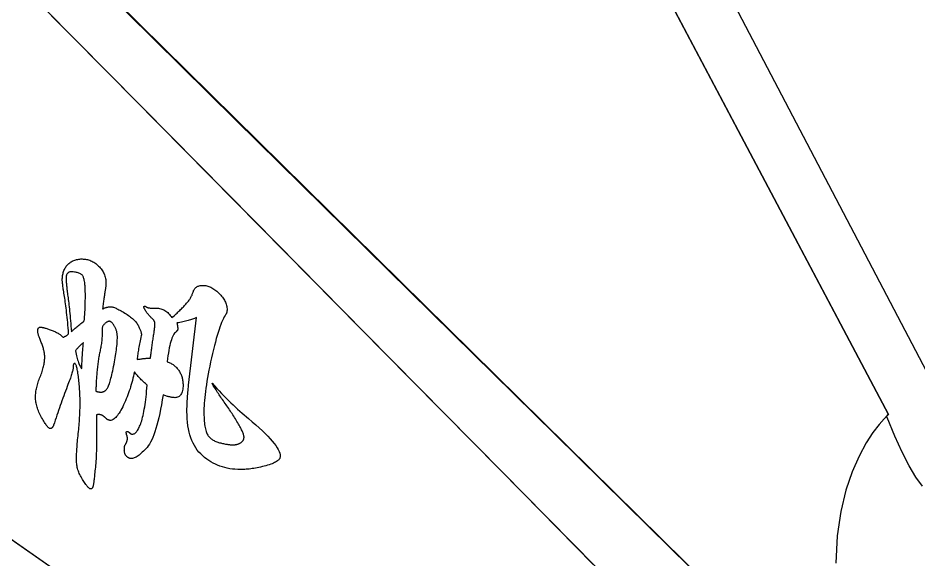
# Model space of a CAD drawing. Extents: x -45 to 45, y -91 to 91.
# Drawn here: x -2.44 to 14.38, y -27.2 to -17.08 of the extents above; entities that cross this region are included whole.
import ezdxf

# ---------------------------------------------------------------- set-up
doc = ezdxf.new("R2010")
doc.units = 0
doc.layers.get('0').update_dxf_attribs({"linetype": 'CONTINUOUS'})

msp = doc.modelspace()

# ---------------------------------------------------------------- linework, layer by layer
for points in [[(0.3987, 0.8593), (13.8088, -24.4873), (13.8088, -24.4873), (13.7864, -24.5074), (13.7251, -24.5692), (13.6332, -24.6741), (13.5196, -24.8239), (13.3924, -25.0199), (13.2604, -25.2641), (13.1319, -25.5579), (13.0155, -25.9031), (12.9196, -26.3009), (12.8529, -26.7533), (12.8237, -27.2617)], [(14.4443, -25.8287), (14.3224, -25.6573), (14.1946, -25.4467), (14.0621, -25.1935), (13.9254, -24.8935), (13.7856, -24.5432), (13.7617, -24.5315), (13.7617, -24.5315), (13.767, -24.5259), (13.7722, -24.5209), (13.7769, -24.5162), (13.7815, -24.5119), (13.7856, -24.5078), (13.7895, -24.5043), (13.793, -24.501), (13.7963, -24.4982), (13.799, -24.4955), (13.8015, -24.4933), (13.8036, -24.4914), (13.8055, -24.49), (13.8069, -24.4887), (13.8079, -24.4879), (13.8085, -24.4874), (13.8088, -24.4873), (0.4332, 0.794)], [(3.3009, -2.2639), (15.3296, -25.2315)], [(13.5542, -30.7383), (-5.0484, -12.3917), (-5.0484, -12.3917), (-5.4901, -11.9529), (-5.9129, -11.5329), (-6.315, -11.1328), (-6.6956, -10.754), (-7.0528, -10.3976), (-7.3857, -10.0651), (-7.6928, -9.7575), (-7.9731, -9.4764), (-8.2247, -9.2228), (-8.4469, -8.9981), (-8.6381, -8.8035), (-8.7971, -8.6406), (-8.9224, -8.5101), (-9.013, -8.4139), (-9.0674, -8.3527), (-9.0844, -8.3283)], [(9.5851, -28.5926), (7.9173, -26.8999), (6.051, -25.0071), (4.048, -22.9765), (1.9703, -20.8711), (-0.1201, -18.7532), (-2.1613, -16.6858), (-4.0913, -14.7315), (-5.8483, -12.953), (-7.37, -11.4128), (-8.5948, -10.1738), (-9.4604, -9.2985), (-9.9051, -8.8498)], [(-9.3241, -9.5214), (-9.3241, -9.5214), (-9.3773, -9.5312), (-9.5282, -9.5677), (-9.7628, -9.6411), (-10.0677, -9.762), (-10.4291, -9.9402), (-10.8336, -10.1865), (-11.2673, -10.511), (-11.7168, -10.9242), (-12.1681, -11.4361), (-12.608, -12.0573), (-13.0225, -12.7979), (-13.3982, -13.6686), (-13.7212, -14.6792), (-13.9782, -15.8405), (-14.1553, -17.1626), (-14.2391, -18.656), (12.7502, -37.5342)], [(8.2978, -27.286), (6.6525, -25.617), (4.8795, -23.8194), (3.025, -21.9398), (1.1342, -20.024), (-0.7465, -18.1188), (-2.5716, -16.2702), (-4.2956, -14.5247), (-5.8723, -12.9283), (-7.2563, -11.5278), (-8.4016, -10.3691), (-9.2625, -9.4987), (-9.3241, -9.5214)], [(-4.1747, -13.2577), (-2.3618, -15.0522), (-0.4106, -16.9803), (1.6192, -18.9839), (3.6682, -21.0044), (5.6772, -22.9841), (7.5863, -24.8643), (9.3363, -26.5872), (10.8674, -28.0942)], [(-14.2391, -18.656), (12.632, -37.4514)], [(1.1795, -23.901), (1.1795, -23.901), (1.2247, -23.9508), (1.2696, -23.9996), (1.3141, -24.0471), (1.3583, -24.0936), (1.402, -24.1389), (1.4455, -24.183), (1.4886, -24.226), (1.5315, -24.268), (1.5737, -24.3086), (1.6158, -24.3482), (1.6574, -24.3866), (1.6988, -24.4239), (1.7396, -24.4599), (1.7802, -24.495), (1.8203, -24.5289), (1.8603, -24.5616), (1.8603, -24.5616), (1.9319, -24.622), (1.999, -24.6803), (2.0614, -24.7364), (2.1193, -24.7905), (2.1724, -24.8423), (2.2211, -24.892), (2.2651, -24.9395), (2.3045, -24.9849), (2.3392, -25.028), (2.3693, -25.069), (2.3947, -25.1078), (2.4156, -25.1445), (2.4317, -25.1789), (2.4434, -25.2112), (2.4503, -25.2414), (2.4527, -25.2695), (2.4527, -25.2695), (2.4516, -25.2823), (2.4485, -25.295), (2.4432, -25.3074), (2.4359, -25.3196), (2.4264, -25.3314), (2.4149, -25.3432), (2.4013, -25.3545), (2.3858, -25.3657), (2.3679, -25.3764), (2.348, -25.387), (2.326, -25.3973), (2.3021, -25.4074), (2.2759, -25.4171), (2.2478, -25.4268), (2.2174, -25.436), (2.1851, -25.4451), (2.1851, -25.4451), (2.1517, -25.4535), (2.119, -25.4616), (2.0866, -25.4691), (2.0548, -25.476), (2.0233, -25.4823), (1.9925, -25.4882), (1.962, -25.4934), (1.9322, -25.4982), (1.9026, -25.5023), (1.8737, -25.5059), (1.845, -25.5089), (1.8171, -25.5114), (1.7894, -25.5132), (1.7624, -25.5147), (1.7357, -25.5156), (1.7096, -25.5159), (1.7096, -25.5159), (1.6586, -25.5148), (1.6087, -25.5118), (1.5596, -25.5067), (1.5115, -25.4997), (1.4642, -25.4905), (1.4179, -25.4796), (1.3725, -25.4665), (1.3282, -25.4516), (1.2845, -25.4344), (1.242, -25.4154), (1.2002, -25.3942), (1.1595, -25.3713), (1.1195, -25.3461), (1.0806, -25.3191), (1.0424, -25.29), (1.0054, -25.259), (1.0054, -25.259), (0.9697, -25.2254), (0.9365, -25.1897), (0.9054, -25.1513), (0.8769, -25.1107), (0.8504, -25.0674), (0.8264, -25.0218), (0.8045, -24.9737), (0.7851, -24.9233), (0.7677, -24.8702), (0.7529, -24.8148), (0.7403, -24.7569), (0.7301, -24.6966), (0.722, -24.6336), (0.7163, -24.5684), (0.7128, -24.5006), (0.7118, -24.4306), (0.7118, -24.4306), (0.7118, -24.4033), (0.7122, -24.3757), (0.7127, -24.3475), (0.7137, -24.319), (0.7147, -24.2899), (0.7161, -24.2603), (0.7177, -24.2303), (0.7196, -24.1998), (0.7216, -24.1686), (0.7239, -24.1371), (0.7264, -24.105), (0.7293, -24.0726), (0.7322, -24.0396), (0.7356, -24.0061), (0.7391, -23.9721), (0.743, -23.9377), (0.8885, -22.6794), (0.8885, -22.6794), (0.8717, -22.6864), (0.8543, -22.6935), (0.836, -22.7002), (0.817, -22.7071), (0.797, -22.7137), (0.7763, -22.7203), (0.7547, -22.7266), (0.7325, -22.7331), (0.7092, -22.7391), (0.6853, -22.7452), (0.6605, -22.751), (0.635, -22.7569), (0.6085, -22.7625), (0.5814, -22.7682), (0.5533, -22.7736), (0.5247, -22.779), (0.5247, -22.779), (0.5265, -22.7879), (0.5283, -22.7967), (0.5298, -22.805), (0.5314, -22.8132), (0.5327, -22.8209), (0.5341, -22.8285), (0.5352, -22.8356), (0.5364, -22.8426), (0.5371, -22.849), (0.538, -22.8552), (0.5386, -22.8611), (0.5392, -22.8669), (0.5395, -22.8722), (0.54, -22.8772), (0.5401, -22.8819), (0.5403, -22.8865), (0.5403, -22.8865), (0.5401, -22.8905), (0.5397, -22.8947), (0.539, -22.8986), (0.5383, -22.9026), (0.5371, -22.9063), (0.5358, -22.9101), (0.5342, -22.9137), (0.5325, -22.9173), (0.5303, -22.9206), (0.528, -22.9239), (0.5254, -22.927), (0.5227, -22.9302), (0.5195, -22.9331), (0.5163, -22.9361), (0.5128, -22.9388), (0.5091, -22.9416), (0.5091, -22.9416), (0.4949, -22.9542), (0.4814, -22.9698), (0.4682, -22.9884), (0.4557, -23.01), (0.4435, -23.0346), (0.432, -23.0622), (0.4208, -23.0928), (0.4103, -23.1264), (0.4, -23.1627), (0.3904, -23.2023), (0.3811, -23.2449), (0.3725, -23.2905), (0.3642, -23.3388), (0.3566, -23.3904), (0.3494, -23.445), (0.3428, -23.5026), (0.3428, -23.5026), (0.36, -23.5086), (0.3768, -23.5153), (0.3931, -23.5225), (0.409, -23.5305), (0.4243, -23.5387), (0.4391, -23.5477), (0.4535, -23.5572), (0.4675, -23.5674), (0.4808, -23.5779), (0.4937, -23.589), (0.5062, -23.6007), (0.5182, -23.613), (0.5296, -23.6257), (0.5405, -23.6392), (0.551, -23.653), (0.5611, -23.6677), (0.5611, -23.6677), (0.5704, -23.6825), (0.5792, -23.6976), (0.5873, -23.713), (0.5951, -23.7288), (0.602, -23.7446), (0.6084, -23.7609), (0.6141, -23.7773), (0.6195, -23.7942), (0.624, -23.8111), (0.6279, -23.8284), (0.6312, -23.8459), (0.634, -23.8638), (0.6361, -23.8817), (0.6376, -23.9001), (0.6385, -23.9187), (0.639, -23.9377), (0.639, -23.9377), (0.6382, -23.9662), (0.6364, -23.9929), (0.6334, -24.0177), (0.6292, -24.0408), (0.6235, -24.0618), (0.6169, -24.0813), (0.609, -24.0987), (0.6, -24.1146), (0.5895, -24.1283), (0.5779, -24.1403), (0.565, -24.1504), (0.5512, -24.1588), (0.5359, -24.1651), (0.5195, -24.1699), (0.5018, -24.1726), (0.4831, -24.1737), (0.4831, -24.1737), (0.473, -24.1734), (0.4625, -24.1728), (0.4516, -24.1718), (0.4402, -24.1704), (0.4282, -24.1685), (0.4157, -24.1662), (0.4028, -24.1635), (0.3895, -24.1605), (0.3755, -24.1569), (0.3611, -24.153), (0.3463, -24.1487), (0.331, -24.144), (0.3151, -24.1388), (0.2988, -24.1334), (0.282, -24.1274), (0.2649, -24.1212), (0.2649, -24.1212), (0.2502, -24.2152), (0.2351, -24.3049), (0.2195, -24.3902), (0.2033, -24.4714), (0.1865, -24.5479), (0.1692, -24.6202), (0.1513, -24.688), (0.133, -24.7516), (0.114, -24.8105), (0.0945, -24.8653), (0.0744, -24.9155), (0.0539, -24.9616), (0.0327, -25.0031), (0.0111, -25.0403), (-0.0111, -25.0731), (-0.0339, -25.1017), (-0.0339, -25.1017), (-0.0566, -25.127), (-0.0788, -25.1508), (-0.1004, -25.1729), (-0.1217, -25.1934), (-0.1422, -25.2122), (-0.1623, -25.2294), (-0.1818, -25.2449), (-0.2008, -25.2589), (-0.2191, -25.2711), (-0.237, -25.2817), (-0.2543, -25.2907), (-0.2711, -25.2982), (-0.2873, -25.3039), (-0.3029, -25.3081), (-0.318, -25.3105), (-0.3327, -25.3114), (-0.3327, -25.3114), (-0.3372, -25.3111), (-0.3418, -25.3106), (-0.3465, -25.3098), (-0.3513, -25.3088), (-0.3561, -25.3074), (-0.361, -25.3057), (-0.3659, -25.3037), (-0.371, -25.3015), (-0.376, -25.2987), (-0.3811, -25.2958), (-0.3862, -25.2926), (-0.3915, -25.2892), (-0.3968, -25.2852), (-0.4022, -25.2811), (-0.4076, -25.2767), (-0.4133, -25.2721), (-0.4133, -25.2721), (-0.4185, -25.2669), (-0.4235, -25.2616), (-0.4281, -25.2559), (-0.4325, -25.2501), (-0.4364, -25.2437), (-0.4401, -25.2373), (-0.4433, -25.2305), (-0.4464, -25.2235), (-0.4489, -25.2161), (-0.4511, -25.2085), (-0.453, -25.2005), (-0.4546, -25.1923), (-0.4557, -25.1837), (-0.4567, -25.175), (-0.4572, -25.1659), (-0.4575, -25.1567), (-0.4575, -25.1567), (-0.4573, -25.1472), (-0.4572, -25.1383), (-0.4567, -25.1297), (-0.4564, -25.1217), (-0.4558, -25.1138), (-0.4552, -25.1065), (-0.4543, -25.0995), (-0.4536, -25.0931), (-0.4524, -25.0868), (-0.4513, -25.081), (-0.4499, -25.0755), (-0.4486, -25.0706), (-0.447, -25.0659), (-0.4455, -25.0617), (-0.4437, -25.0578), (-0.4419, -25.0545), (-0.4419, -25.0545), (-0.4367, -25.046), (-0.432, -25.0377), (-0.4276, -25.0296), (-0.4236, -25.0218), (-0.4198, -25.014), (-0.4164, -25.0065), (-0.4132, -24.9992), (-0.4106, -24.9921), (-0.408, -24.9851), (-0.406, -24.9783), (-0.4041, -24.9717), (-0.4028, -24.9654), (-0.4016, -24.9591), (-0.4009, -24.9532), (-0.4004, -24.9474), (-0.4003, -24.9418), (-0.4003, -24.9418), (-0.4003, -24.9362), (-0.4004, -24.9309), (-0.4006, -24.9257), (-0.4009, -24.9207), (-0.4012, -24.9158), (-0.4016, -24.9111), (-0.4021, -24.9066), (-0.4028, -24.9024), (-0.4034, -24.8981), (-0.4042, -24.8941), (-0.4051, -24.8902), (-0.4061, -24.8866), (-0.407, -24.883), (-0.4081, -24.8797), (-0.4093, -24.8765), (-0.4107, -24.8736), (-0.4107, -24.8736), (-0.4118, -24.8706), (-0.413, -24.8676), (-0.414, -24.8646), (-0.4151, -24.8616), (-0.4159, -24.8586), (-0.4168, -24.8556), (-0.4175, -24.8526), (-0.4184, -24.8499), (-0.4189, -24.8469), (-0.4195, -24.8439), (-0.4198, -24.8409), (-0.4203, -24.8381), (-0.4205, -24.8351), (-0.4208, -24.8321), (-0.4209, -24.8291), (-0.4211, -24.8264), (-0.4211, -24.8264), (-0.4209, -24.8234), (-0.4208, -24.8207), (-0.4203, -24.8182), (-0.4199, -24.8159), (-0.4191, -24.8137), (-0.4184, -24.8119), (-0.4173, -24.8101), (-0.4164, -24.8086), (-0.415, -24.8071), (-0.4137, -24.8059), (-0.4122, -24.8049), (-0.4107, -24.8041), (-0.4089, -24.8034), (-0.4071, -24.8031), (-0.405, -24.8028), (-0.4029, -24.8028), (-0.4029, -24.8028), (-0.4005, -24.8028), (-0.3981, -24.8031), (-0.3956, -24.8036), (-0.3932, -24.8044), (-0.3905, -24.8052), (-0.388, -24.8064), (-0.3853, -24.8077), (-0.3827, -24.8093), (-0.3797, -24.811), (-0.3769, -24.8129), (-0.3739, -24.815), (-0.3711, -24.8175), (-0.3679, -24.82), (-0.3649, -24.8228), (-0.3617, -24.8257), (-0.3587, -24.829), (-0.3587, -24.829), (-0.3554, -24.832), (-0.3521, -24.835), (-0.3488, -24.8377), (-0.3455, -24.8404), (-0.3422, -24.8426), (-0.3389, -24.8449), (-0.3356, -24.8468), (-0.3326, -24.8487), (-0.3293, -24.8501), (-0.326, -24.8515), (-0.3227, -24.8525), (-0.3197, -24.8536), (-0.3164, -24.8542), (-0.3131, -24.8548), (-0.3098, -24.8551), (-0.3068, -24.8553), (-0.3068, -24.8553), (-0.2957, -24.8544), (-0.2847, -24.8517), (-0.2739, -24.8473), (-0.2633, -24.8413), (-0.2526, -24.8334), (-0.2421, -24.8238), (-0.2318, -24.8124), (-0.2216, -24.7995), (-0.2114, -24.7846), (-0.2013, -24.7681), (-0.1913, -24.7498), (-0.1815, -24.7298), (-0.1716, -24.7079), (-0.162, -24.6845), (-0.1524, -24.6593), (-0.1431, -24.6324), (-0.1431, -24.6324), (-0.1337, -24.6034), (-0.1248, -24.5727), (-0.116, -24.5399), (-0.1077, -24.5054), (-0.0995, -24.4686), (-0.0918, -24.4301), (-0.0844, -24.3896), (-0.0774, -24.3473), (-0.0704, -24.3027), (-0.0639, -24.2564), (-0.0577, -24.2081), (-0.0519, -24.158), (-0.0461, -24.1057), (-0.0409, -24.0517), (-0.0359, -23.9956), (-0.0313, -23.9377), (-0.0313, -23.9377), (-0.0473, -23.9243), (-0.0633, -23.9108), (-0.079, -23.8969), (-0.0948, -23.8829), (-0.1102, -23.8684), (-0.1256, -23.8538), (-0.1407, -23.8387), (-0.1559, -23.8236), (-0.1706, -23.8079), (-0.1853, -23.7921), (-0.1998, -23.776), (-0.2144, -23.7597), (-0.2285, -23.743), (-0.2426, -23.7261), (-0.2565, -23.7088), (-0.2704, -23.6913), (-0.2704, -23.6913), (-0.2783, -23.7316), (-0.287, -23.7719), (-0.2963, -23.8117), (-0.3062, -23.8515), (-0.3164, -23.8909), (-0.3275, -23.9301), (-0.3392, -23.969), (-0.3515, -24.0078), (-0.3641, -24.046), (-0.3776, -24.0842), (-0.3915, -24.1219), (-0.4062, -24.1596), (-0.4212, -24.1969), (-0.4371, -24.234), (-0.4534, -24.2707), (-0.4705, -24.3074), (-0.4705, -24.3074), (-0.4874, -24.3425), (-0.5044, -24.3754), (-0.5211, -24.406), (-0.5378, -24.4345), (-0.5541, -24.4606), (-0.5703, -24.4844), (-0.5863, -24.506), (-0.6023, -24.5255), (-0.6178, -24.5425), (-0.6333, -24.5572), (-0.6486, -24.5697), (-0.6638, -24.58), (-0.6786, -24.5879), (-0.6934, -24.5936), (-0.7079, -24.5971), (-0.7225, -24.5983), (-0.7225, -24.5983), (-0.727, -24.598), (-0.7316, -24.5975), (-0.7363, -24.5967), (-0.7411, -24.5956), (-0.7459, -24.594), (-0.7508, -24.5923), (-0.7557, -24.5901), (-0.7608, -24.5878), (-0.7658, -24.5849), (-0.7709, -24.5818), (-0.776, -24.5784), (-0.7813, -24.5747), (-0.7866, -24.5705), (-0.792, -24.5661), (-0.7974, -24.5614), (-0.803, -24.5564), (-0.803, -24.5564), (-0.8084, -24.5512), (-0.8138, -24.5462), (-0.8191, -24.5414), (-0.8245, -24.537), (-0.8296, -24.5326), (-0.8349, -24.5285), (-0.84, -24.5245), (-0.8452, -24.5209), (-0.85, -24.5173), (-0.855, -24.514), (-0.8598, -24.5109), (-0.8648, -24.5081), (-0.8694, -24.5053), (-0.8742, -24.5029), (-0.8788, -24.5007), (-0.8836, -24.4987), (-0.8836, -24.4987), (-0.8881, -24.4967), (-0.8929, -24.495), (-0.8978, -24.4935), (-0.903, -24.4923), (-0.9082, -24.4912), (-0.9137, -24.4904), (-0.9193, -24.4897), (-0.9251, -24.4894), (-0.931, -24.4891), (-0.9371, -24.4891), (-0.9433, -24.4893), (-0.9497, -24.4898), (-0.9562, -24.4903), (-0.963, -24.4912), (-0.9699, -24.4922), (-0.9771, -24.4935), (-0.9771, -24.4935), (-0.9758, -24.5726), (-0.975, -24.6492), (-0.9744, -24.7229), (-0.9743, -24.7941), (-0.9742, -24.8624), (-0.9746, -24.9282), (-0.9753, -24.9913), (-0.9764, -25.0518), (-0.9775, -25.1093), (-0.9791, -25.1643), (-0.981, -25.2164), (-0.9833, -25.266), (-0.9858, -25.3127), (-0.9887, -25.3569), (-0.9918, -25.3984), (-0.9953, -25.4372), (-0.9953, -25.4372), (-0.9986, -25.4735), (-1.0021, -25.5083), (-1.0052, -25.5411), (-1.0085, -25.5723), (-1.0114, -25.6016), (-1.0144, -25.6292), (-1.0171, -25.655), (-1.0199, -25.679), (-1.0223, -25.7012), (-1.0248, -25.7216), (-1.027, -25.7402), (-1.0293, -25.7572), (-1.0312, -25.7722), (-1.0333, -25.7856), (-1.0351, -25.797), (-1.0369, -25.8069), (-1.0369, -25.8069), (-1.0385, -25.8153), (-1.0404, -25.8233), (-1.0425, -25.8308), (-1.0449, -25.8377), (-1.0474, -25.844), (-1.0502, -25.8499), (-1.0531, -25.8551), (-1.0563, -25.8599), (-1.0595, -25.864), (-1.0631, -25.8676), (-1.0669, -25.8706), (-1.0709, -25.8731), (-1.075, -25.8749), (-1.0795, -25.8764), (-1.084, -25.8773), (-1.0889, -25.8776), (-1.0889, -25.8776), (-1.0939, -25.8768), (-1.0996, -25.8747), (-1.1059, -25.8711), (-1.1128, -25.8663), (-1.12, -25.8599), (-1.1281, -25.8523), (-1.1366, -25.8433), (-1.1459, -25.833), (-1.1555, -25.821), (-1.1658, -25.8078), (-1.1766, -25.7931), (-1.1882, -25.7772), (-1.2, -25.7597), (-1.2126, -25.741), (-1.2258, -25.7208), (-1.2396, -25.6994), (-1.2396, -25.6994), (-1.253, -25.6769), (-1.2657, -25.6547), (-1.2773, -25.6324), (-1.2883, -25.6102), (-1.2983, -25.5877), (-1.3075, -25.5655), (-1.3157, -25.5433), (-1.3233, -25.5211), (-1.3297, -25.4986), (-1.3355, -25.4764), (-1.3402, -25.4542), (-1.3442, -25.432), (-1.3472, -25.4095), (-1.3495, -25.3873), (-1.3508, -25.3651), (-1.3513, -25.3429), (-1.3513, -25.3429), (-1.3511, -25.32), (-1.3507, -25.296), (-1.3499, -25.271), (-1.349, -25.245), (-1.3477, -25.2177), (-1.3463, -25.1895), (-1.3446, -25.1601), (-1.3427, -25.1298), (-1.3404, -25.0982), (-1.3379, -25.0656), (-1.3351, -25.0319), (-1.3322, -24.9972), (-1.3288, -24.9612), (-1.3253, -24.9243), (-1.3215, -24.8864), (-1.3175, -24.8474), (-1.3175, -24.8474), (-1.3132, -24.8078), (-1.3094, -24.7689), (-1.3058, -24.7303), (-1.3026, -24.6924), (-1.2995, -24.6547), (-1.2967, -24.6178), (-1.2942, -24.5812), (-1.2921, -24.5452), (-1.29, -24.5094), (-1.2883, -24.4743), (-1.2869, -24.4395), (-1.2858, -24.4054), (-1.2848, -24.3715), (-1.2841, -24.3384), (-1.2837, -24.3055), (-1.2837, -24.2733), (-1.2837, -24.2733), (-1.2837, -24.2411), (-1.2841, -24.2091), (-1.2846, -24.1773), (-1.2856, -24.1457), (-1.2866, -24.1141), (-1.288, -24.0827), (-1.2896, -24.0514), (-1.2915, -24.0203), (-1.2935, -23.9891), (-1.2958, -23.9582), (-1.2983, -23.9273), (-1.3012, -23.8967), (-1.3041, -23.8661), (-1.3075, -23.8356), (-1.311, -23.8053), (-1.3149, -23.7752), (-1.3149, -23.7752), (-1.3188, -23.7459), (-1.3228, -23.7186), (-1.3269, -23.6931), (-1.3311, -23.6696), (-1.3353, -23.6479), (-1.3396, -23.6281), (-1.344, -23.6102), (-1.3486, -23.5943), (-1.3531, -23.5801), (-1.3578, -23.5678), (-1.3626, -23.5574), (-1.3675, -23.549), (-1.3723, -23.5424), (-1.3773, -23.5377), (-1.3824, -23.5349), (-1.3877, -23.534), (-1.3877, -23.534), (-1.3907, -23.5343), (-1.3936, -23.5352), (-1.3963, -23.5367), (-1.3989, -23.5388), (-1.4011, -23.5415), (-1.4033, -23.5449), (-1.4052, -23.5488), (-1.4071, -23.5536), (-1.4085, -23.5587), (-1.4099, -23.5646), (-1.4109, -23.5709), (-1.412, -23.5781), (-1.4126, -23.5857), (-1.4132, -23.5941), (-1.4135, -23.6031), (-1.4137, -23.6127), (-1.4137, -23.6127), (-1.414, -23.6231), (-1.4153, -23.6352), (-1.4173, -23.6488), (-1.4204, -23.664), (-1.4242, -23.6806), (-1.4289, -23.6988), (-1.4344, -23.7184), (-1.4409, -23.7397), (-1.448, -23.7623), (-1.4561, -23.7865), (-1.465, -23.8122), (-1.4749, -23.8396), (-1.4855, -23.8683), (-1.4971, -23.8987), (-1.5095, -23.9304), (-1.5228, -23.9639), (-1.5228, -23.9639), (-1.5394, -24.0078), (-1.5562, -24.052), (-1.5727, -24.0963), (-1.5892, -24.1408), (-1.6054, -24.1854), (-1.6218, -24.2302), (-1.6378, -24.2751), (-1.6539, -24.3204), (-1.6696, -24.3656), (-1.6854, -24.4111), (-1.701, -24.4567), (-1.7166, -24.5026), (-1.7319, -24.5485), (-1.7472, -24.5947), (-1.7622, -24.6409), (-1.7774, -24.6875), (-1.7774, -24.6875), (-1.78, -24.695), (-1.7828, -24.702), (-1.7858, -24.7086), (-1.7891, -24.7148), (-1.7925, -24.7204), (-1.7962, -24.7256), (-1.8, -24.7303), (-1.804, -24.7346), (-1.8081, -24.7382), (-1.8124, -24.7413), (-1.8169, -24.744), (-1.8217, -24.7463), (-1.8265, -24.748), (-1.8316, -24.7493), (-1.8369, -24.7501), (-1.8424, -24.7504), (-1.8424, -24.7504), (-1.8481, -24.7495), (-1.8544, -24.7471), (-1.8612, -24.7431), (-1.8687, -24.7375), (-1.8765, -24.7302), (-1.8852, -24.7215), (-1.8942, -24.7111), (-1.904, -24.6992), (-1.914, -24.6855), (-1.9248, -24.6703), (-1.936, -24.6535), (-1.948, -24.6352), (-1.9603, -24.6152), (-1.9733, -24.5937), (-1.9868, -24.5705), (-2.0009, -24.5459), (-2.0009, -24.5459), (-2.0146, -24.5203), (-2.0276, -24.4951), (-2.0395, -24.4701), (-2.0508, -24.4454), (-2.0609, -24.4207), (-2.0703, -24.3964), (-2.0788, -24.3723), (-2.0865, -24.3485), (-2.0931, -24.3247), (-2.099, -24.3013), (-2.1039, -24.2781), (-2.108, -24.2552), (-2.1111, -24.2324), (-2.1134, -24.21), (-2.1147, -24.1877), (-2.1152, -24.1658), (-2.1152, -24.1658), (-2.1147, -24.1436), (-2.1138, -24.1213), (-2.112, -24.0986), (-2.1098, -24.0759), (-2.1066, -24.0527), (-2.103, -24.0295), (-2.0985, -24.0059), (-2.0937, -23.9822), (-2.0878, -23.958), (-2.0815, -23.9338), (-2.0744, -23.9093), (-2.0669, -23.8846), (-2.0584, -23.8595), (-2.0494, -23.8343), (-2.0397, -23.8087), (-2.0295, -23.7831), (-2.0295, -23.7831), (-2.019, -23.7573), (-2.0093, -23.732), (-2.0002, -23.7071), (-1.9918, -23.6828), (-1.984, -23.6587), (-1.977, -23.6352), (-1.9707, -23.6121), (-1.9651, -23.5896), (-1.96, -23.5672), (-1.9556, -23.5455), (-1.9519, -23.5241), (-1.9489, -23.5033), (-1.9465, -23.4827), (-1.9449, -23.4626), (-1.944, -23.4429), (-1.9437, -23.4239), (-1.9437, -23.4239), (-1.9438, -23.4079), (-1.9446, -23.3919), (-1.9458, -23.3755), (-1.9477, -23.3591), (-1.9498, -23.3422), (-1.9527, -23.3253), (-1.956, -23.308), (-1.9599, -23.2907), (-1.9641, -23.2729), (-1.9689, -23.2551), (-1.9741, -23.2369), (-1.9801, -23.2187), (-1.9864, -23.2001), (-1.9933, -23.1814), (-2.0006, -23.1624), (-2.0087, -23.1434), (-2.0087, -23.1434), (-2.0165, -23.1243), (-2.0238, -23.106), (-2.0306, -23.0883), (-2.037, -23.0715), (-2.0427, -23.0553), (-2.0481, -23.0398), (-2.0529, -23.025), (-2.0573, -23.011), (-2.061, -22.9975), (-2.0643, -22.9847), (-2.0671, -22.9727), (-2.0695, -22.9614), (-2.0712, -22.9507), (-2.0725, -22.9408), (-2.0733, -22.9316), (-2.0736, -22.9232), (-2.0736, -22.9232), (-2.0733, -22.9151), (-2.0727, -22.9077), (-2.0717, -22.9007), (-2.0703, -22.8944), (-2.0684, -22.8884), (-2.0661, -22.8831), (-2.0634, -22.8782), (-2.0605, -22.874), (-2.057, -22.87), (-2.0532, -22.8667), (-2.0489, -22.8638), (-2.0443, -22.8617), (-2.0391, -22.8598), (-2.0337, -22.8586), (-2.0279, -22.8578), (-2.0217, -22.8577), (-2.0217, -22.8577), (-2.0146, -22.8578), (-2.0071, -22.8584), (-1.9987, -22.8593), (-1.9897, -22.8608), (-1.9798, -22.8625), (-1.9694, -22.8648), (-1.9581, -22.8675), (-1.9463, -22.8707), (-1.9334, -22.8741), (-1.9201, -22.878), (-1.9058, -22.8822), (-1.891, -22.887), (-1.8752, -22.892), (-1.859, -22.8976), (-1.8419, -22.9036), (-1.8242, -22.9101), (-1.8242, -22.9101), (-1.8061, -22.9166), (-1.7887, -22.9236), (-1.7717, -22.9307), (-1.7555, -22.9382), (-1.7396, -22.9458), (-1.7244, -22.9537), (-1.7096, -22.9619), (-1.6955, -22.9704), (-1.6817, -22.9789), (-1.6686, -22.9878), (-1.6559, -22.9969), (-1.6439, -23.0063), (-1.6322, -23.0158), (-1.6212, -23.0258), (-1.6106, -23.0359), (-1.6007, -23.0464), (-1.6007, -23.0464), (-1.5935, -23.0435), (-1.5864, -23.0406), (-1.5795, -23.0374), (-1.5727, -23.0342), (-1.5658, -23.0305), (-1.5591, -23.0268), (-1.5525, -23.0228), (-1.5461, -23.0188), (-1.5395, -23.0143), (-1.5332, -23.0098), (-1.5269, -23.005), (-1.5208, -23.0001), (-1.5146, -22.9948), (-1.5086, -22.9895), (-1.5026, -22.9839), (-1.4968, -22.9783), (-1.4968, -22.9783), (-1.5013, -22.9238), (-1.5058, -22.8709), (-1.5104, -22.8194), (-1.5152, -22.7695), (-1.5199, -22.7209), (-1.5247, -22.6739), (-1.5295, -22.6283), (-1.5344, -22.5843), (-1.5392, -22.5415), (-1.5442, -22.5003), (-1.5491, -22.4605), (-1.5542, -22.4222), (-1.5592, -22.3852), (-1.5643, -22.3499), (-1.5694, -22.3159), (-1.5748, -22.2836), (-1.5748, -22.2836), (-1.5797, -22.2525), (-1.5844, -22.2231), (-1.5888, -22.1952), (-1.5929, -22.169), (-1.5965, -22.1442), (-1.5999, -22.1211), (-1.603, -22.0995), (-1.6059, -22.0797), (-1.6082, -22.0612), (-1.6103, -22.0444), (-1.612, -22.0291), (-1.6136, -22.0155), (-1.6147, -22.0033), (-1.6155, -21.9929), (-1.616, -21.984), (-1.6163, -21.9768), (-1.6163, -21.9768), (-1.6158, -21.9546), (-1.6146, -21.9332), (-1.6126, -21.9122), (-1.61, -21.892), (-1.6064, -21.8721), (-1.6022, -21.8529), (-1.5972, -21.8342), (-1.5915, -21.8162), (-1.5848, -21.7985), (-1.5775, -21.7815), (-1.5694, -21.765), (-1.5607, -21.7491), (-1.5509, -21.7336), (-1.5406, -21.7189), (-1.5294, -21.7046), (-1.5176, -21.6911), (-1.5176, -21.6911), (-1.5049, -21.6779), (-1.4917, -21.6657), (-1.4779, -21.6543), (-1.4636, -21.6439), (-1.4486, -21.6342), (-1.4332, -21.6254), (-1.4171, -21.6174), (-1.4006, -21.6104), (-1.3833, -21.604), (-1.3656, -21.5985), (-1.3473, -21.5939), (-1.3284, -21.5902), (-1.3089, -21.5872), (-1.289, -21.5852), (-1.2684, -21.5839), (-1.2474, -21.5836), (-1.2474, -21.5836), (-1.226, -21.584), (-1.2049, -21.5855), (-1.1841, -21.588), (-1.1637, -21.5917), (-1.1433, -21.5962), (-1.1233, -21.6019), (-1.1036, -21.6085), (-1.0843, -21.6163), (-1.065, -21.6248), (-1.046, -21.6346), (-1.0273, -21.6454), (-1.009, -21.6573), (-0.9908, -21.67), (-0.973, -21.6838), (-0.9554, -21.6986), (-0.9382, -21.7147), (-0.9382, -21.7147), (-0.9214, -21.7312), (-0.9058, -21.7483), (-0.8911, -21.7658), (-0.8777, -21.784), (-0.8652, -21.8025), (-0.854, -21.8217), (-0.8437, -21.8412), (-0.8347, -21.8614), (-0.8265, -21.8818), (-0.8196, -21.903), (-0.8136, -21.9244), (-0.8089, -21.9466), (-0.805, -21.969), (-0.8025, -21.9921), (-0.8008, -22.0156), (-0.8004, -22.0398), (-0.8004, -22.0398), (-0.8004, -22.047), (-0.8005, -22.0546), (-0.8008, -22.0625), (-0.8014, -22.0708), (-0.802, -22.0791), (-0.8028, -22.0879), (-0.8037, -22.097), (-0.8049, -22.1065), (-0.806, -22.116), (-0.8073, -22.126), (-0.8088, -22.1362), (-0.8105, -22.1468), (-0.8122, -22.1575), (-0.8141, -22.1687), (-0.8162, -22.18), (-0.8186, -22.1918), (-0.8186, -22.1918), (-0.8208, -22.2039), (-0.8232, -22.2174), (-0.8256, -22.2318), (-0.8281, -22.2474), (-0.8305, -22.2639), (-0.8332, -22.2816), (-0.8359, -22.3002), (-0.8387, -22.3202), (-0.8414, -22.3409), (-0.8443, -22.3629), (-0.8472, -22.3858), (-0.8502, -22.41), (-0.8532, -22.435), (-0.8563, -22.4613), (-0.8595, -22.4884), (-0.8628, -22.5169), (-0.8628, -22.5169), (-0.8523, -22.5117), (-0.8421, -22.507), (-0.832, -22.5024), (-0.8221, -22.4984), (-0.8122, -22.4946), (-0.8024, -22.4912), (-0.7928, -22.488), (-0.7835, -22.4854), (-0.7741, -22.4828), (-0.7648, -22.4807), (-0.7557, -22.4788), (-0.7468, -22.4774), (-0.7378, -22.4762), (-0.7291, -22.4755), (-0.7205, -22.475), (-0.7121, -22.4749), (-0.7121, -22.4749), (-0.703, -22.4753), (-0.6931, -22.4767), (-0.6822, -22.4789), (-0.6703, -22.4822), (-0.6573, -22.4862), (-0.6434, -22.4914), (-0.6284, -22.4973), (-0.6126, -22.5044), (-0.5956, -22.5121), (-0.5777, -22.5209), (-0.5588, -22.5305), (-0.539, -22.5412), (-0.5181, -22.5527), (-0.4963, -22.5652), (-0.4734, -22.5785), (-0.4497, -22.5929), (-0.4497, -22.5929), (-0.4257, -22.6076), (-0.4029, -22.6224), (-0.3811, -22.6372), (-0.3604, -22.6522), (-0.3406, -22.6672), (-0.322, -22.6823), (-0.3044, -22.6974), (-0.2879, -22.7127), (-0.2721, -22.7279), (-0.2576, -22.7432), (-0.2441, -22.7585), (-0.2318, -22.7741), (-0.2202, -22.7896), (-0.2099, -22.8052), (-0.2006, -22.8208), (-0.1924, -22.8367), (-0.1924, -22.8367), (-0.1847, -22.852), (-0.1778, -22.8669), (-0.1714, -22.8811), (-0.1657, -22.8949), (-0.1603, -22.908), (-0.1557, -22.9206), (-0.1515, -22.9326), (-0.1482, -22.9441), (-0.1452, -22.9549), (-0.1428, -22.9652), (-0.141, -22.9748), (-0.1398, -22.9841), (-0.1389, -22.9925), (-0.1389, -23.0006), (-0.1393, -23.0081), (-0.1405, -23.015), (-0.1405, -23.015), (-0.1479, -23.0474), (-0.1552, -23.0792), (-0.162, -23.1104), (-0.1686, -23.141), (-0.1747, -23.171), (-0.1805, -23.2004), (-0.1859, -23.2292), (-0.1911, -23.2574), (-0.1957, -23.2847), (-0.2, -23.3117), (-0.2039, -23.338), (-0.2076, -23.3638), (-0.2108, -23.3887), (-0.2137, -23.4133), (-0.2162, -23.4372), (-0.2184, -23.4606), (-0.2184, -23.4606), (-0.199, -23.4573), (-0.1803, -23.4543), (-0.162, -23.4515), (-0.1443, -23.449), (-0.1269, -23.4465), (-0.1101, -23.4444), (-0.0937, -23.4425), (-0.078, -23.4408), (-0.0625, -23.4392), (-0.0477, -23.4379), (-0.0333, -23.4367), (-0.0195, -23.4359), (-0.006, -23.4352), (0.0067, -23.4347), (0.019, -23.4344), (0.031, -23.4344), (0.031, -23.4344), (0.0335, -23.4125), (0.0362, -23.3905), (0.039, -23.3682), (0.042, -23.3458), (0.0449, -23.323), (0.0479, -23.3001), (0.051, -23.2768), (0.0543, -23.2534), (0.0575, -23.2295), (0.0609, -23.2056), (0.0644, -23.1814), (0.068, -23.157), (0.0716, -23.1322), (0.0753, -23.1074), (0.0791, -23.0822), (0.083, -23.0569), (0.083, -23.0569), (0.0867, -23.0317), (0.0902, -23.008), (0.0934, -22.9852), (0.0966, -22.9639), (0.0993, -22.9435), (0.1019, -22.9243), (0.1042, -22.9063), (0.1064, -22.8897), (0.1081, -22.8739), (0.1097, -22.8595), (0.111, -22.8462), (0.1122, -22.8342), (0.1129, -22.8231), (0.1136, -22.8133), (0.114, -22.8046), (0.1142, -22.7974), (0.1142, -22.7974), (0.1139, -22.7905), (0.1134, -22.7837), (0.1124, -22.777), (0.1112, -22.7705), (0.1095, -22.764), (0.1075, -22.7577), (0.1051, -22.7515), (0.1025, -22.7455), (0.0993, -22.7394), (0.0958, -22.7335), (0.0919, -22.7277), (0.0878, -22.722), (0.0832, -22.7163), (0.0783, -22.7109), (0.073, -22.7055), (0.0674, -22.7004), (0.0674, -22.7004), (0.0564, -22.6899), (0.0459, -22.6797), (0.0358, -22.6696), (0.0263, -22.6598), (0.017, -22.6501), (0.0083, -22.6406), (0, -22.6313), (-0.0079, -22.6223), (-0.0154, -22.6133), (-0.0226, -22.6046), (-0.0294, -22.596), (-0.0358, -22.5877), (-0.0417, -22.5795), (-0.0473, -22.5715), (-0.0524, -22.5637), (-0.0573, -22.5562), (-0.0573, -22.5562), (-0.0616, -22.5487), (-0.0657, -22.5417), (-0.0694, -22.535), (-0.0731, -22.5288), (-0.0763, -22.5227), (-0.0794, -22.5171), (-0.082, -22.5118), (-0.0845, -22.507), (-0.0865, -22.5023), (-0.0884, -22.4981), (-0.0899, -22.4941), (-0.0913, -22.4907), (-0.0923, -22.4875), (-0.0931, -22.4847), (-0.0935, -22.4822), (-0.0937, -22.4802), (-0.0937, -22.4802), (-0.0935, -22.4781), (-0.0934, -22.4763), (-0.0929, -22.4747), (-0.0926, -22.4732), (-0.092, -22.4717), (-0.0914, -22.4704), (-0.0905, -22.4692), (-0.0898, -22.4683), (-0.0886, -22.4673), (-0.0875, -22.4665), (-0.0861, -22.4658), (-0.0848, -22.4653), (-0.0832, -22.4648), (-0.0817, -22.4645), (-0.0799, -22.4644), (-0.0781, -22.4644), (-0.0781, -22.4644), (-0.076, -22.4644), (-0.0739, -22.4647), (-0.0716, -22.465), (-0.0694, -22.4656), (-0.0669, -22.4662), (-0.0645, -22.4672), (-0.0618, -22.4683), (-0.0592, -22.4696), (-0.0562, -22.4709), (-0.0534, -22.4725), (-0.0503, -22.4742), (-0.0473, -22.4761), (-0.044, -22.4781), (-0.0407, -22.4803), (-0.0372, -22.4827), (-0.0339, -22.4854), (-0.0339, -22.4854), (-0.0298, -22.4878), (-0.0249, -22.4901), (-0.0191, -22.4922), (-0.0126, -22.4942), (-0.0051, -22.4958), (0.0031, -22.4973), (0.0122, -22.4986), (0.0225, -22.4998), (0.0334, -22.5005), (0.0453, -22.5012), (0.058, -22.5016), (0.0717, -22.502), (0.0861, -22.5019), (0.1015, -22.5018), (0.1178, -22.5015), (0.135, -22.5011), (0.135, -22.5011), (0.1574, -22.5017), (0.1793, -22.5038), (0.2006, -22.5073), (0.2216, -22.5122), (0.2419, -22.5184), (0.2617, -22.526), (0.281, -22.535), (0.2999, -22.5456), (0.3181, -22.5574), (0.3358, -22.5707), (0.3529, -22.5853), (0.3697, -22.6014), (0.3858, -22.6187), (0.4014, -22.6376), (0.4165, -22.6577), (0.4312, -22.6794), (0.4312, -22.6794), (0.451, -22.6617), (0.4704, -22.6444), (0.4893, -22.6272), (0.5079, -22.6104), (0.5259, -22.5936), (0.5434, -22.5772), (0.5605, -22.5609), (0.5773, -22.545), (0.5934, -22.5291), (0.6091, -22.5136), (0.6243, -22.4982), (0.6391, -22.4832), (0.6534, -22.4682), (0.6672, -22.4536), (0.6806, -22.4392), (0.6936, -22.4251), (0.6936, -22.4251), (0.7059, -22.411), (0.7178, -22.3969), (0.729, -22.3828), (0.7398, -22.3688), (0.75, -22.3547), (0.7596, -22.3408), (0.7686, -22.3268), (0.7773, -22.313), (0.7852, -22.2989), (0.7927, -22.2851), (0.7996, -22.2712), (0.806, -22.2574), (0.8117, -22.2436), (0.8171, -22.2298), (0.8219, -22.216), (0.8261, -22.2023), (0.8261, -22.2023), (0.8309, -22.1869), (0.8367, -22.1727), (0.8434, -22.1593), (0.851, -22.1471), (0.8593, -22.1357), (0.8685, -22.1254), (0.8786, -22.116), (0.8897, -22.1078), (0.9014, -22.1003), (0.9141, -22.094), (0.9275, -22.0886), (0.942, -22.0843), (0.9571, -22.0808), (0.9732, -22.0784), (0.9901, -22.0769), (1.008, -22.0765), (1.008, -22.0765), (1.0261, -22.0769), (1.0444, -22.0787), (1.0627, -22.0814), (1.0811, -22.0855), (1.0995, -22.0904), (1.1181, -22.0967), (1.1367, -22.1039), (1.1554, -22.1125), (1.174, -22.1219), (1.1928, -22.1327), (1.2116, -22.1444), (1.2305, -22.1575), (1.2494, -22.1714), (1.2685, -22.1867), (1.2876, -22.2029), (1.3068, -22.2206), (1.3068, -22.2206), (1.3251, -22.2386), (1.3425, -22.2569), (1.3587, -22.2754), (1.3737, -22.2941), (1.3875, -22.3129), (1.4001, -22.3319), (1.4115, -22.3511), (1.4217, -22.3706), (1.4307, -22.3901), (1.4385, -22.4099), (1.4451, -22.4299), (1.4505, -22.4501), (1.4547, -22.4704), (1.4577, -22.4909), (1.4595, -22.5116), (1.4601, -22.5326), (1.4601, -22.5326), (1.4599, -22.5389), (1.4596, -22.5452), (1.4591, -22.5513), (1.4587, -22.5574), (1.4578, -22.5631), (1.4569, -22.5688), (1.4558, -22.5743), (1.4548, -22.5797), (1.4533, -22.5847), (1.4518, -22.5897), (1.4501, -22.5945), (1.4483, -22.5993), (1.4462, -22.6037), (1.4441, -22.6081), (1.4417, -22.6123), (1.4393, -22.6165), (1.4393, -22.6165), (1.4235, -22.6392), (1.4078, -22.6657), (1.3917, -22.6959), (1.3757, -22.7299), (1.3593, -22.7675), (1.343, -22.8089), (1.3265, -22.8539), (1.31, -22.9028), (1.293, -22.9552), (1.2761, -23.0114), (1.259, -23.0713), (1.2419, -23.1349), (1.2245, -23.2021), (1.2071, -23.2732), (1.1894, -23.3479), (1.1717, -23.4265), (1.1717, -23.4265), (1.1542, -23.5055), (1.138, -23.5823), (1.1228, -23.6569), (1.109, -23.7292), (1.0961, -23.7991), (1.0845, -23.8667), (1.0738, -23.9321), (1.0645, -23.9953), (1.056, -24.056), (1.0488, -24.1145), (1.0425, -24.1706), (1.0376, -24.2246), (1.0336, -24.2762), (1.0309, -24.3255), (1.0292, -24.3726), (1.0288, -24.4175), (1.0288, -24.4175), (1.0289, -24.46), (1.0298, -24.5008), (1.031, -24.5395), (1.0331, -24.5765), (1.0355, -24.6113), (1.0385, -24.6445), (1.0421, -24.6757), (1.0463, -24.7051), (1.0508, -24.7324), (1.056, -24.7579), (1.0617, -24.7814), (1.0681, -24.8032), (1.0748, -24.8229), (1.0823, -24.8409), (1.0902, -24.8568), (1.0989, -24.871), (1.0989, -24.871), (1.1079, -24.8837), (1.1177, -24.896), (1.128, -24.9078), (1.1391, -24.9192), (1.1508, -24.93), (1.1631, -24.9403), (1.176, -24.9501), (1.1898, -24.9594), (1.204, -24.9681), (1.219, -24.9763), (1.2346, -24.9841), (1.2509, -24.9914), (1.2677, -24.998), (1.2853, -25.0042), (1.3035, -25.0099), (1.3224, -25.0152), (1.3224, -25.0152), (1.3412, -25.0198), (1.3596, -25.0242), (1.3775, -25.0283), (1.395, -25.0323), (1.4119, -25.0357), (1.4284, -25.0389), (1.4445, -25.0418), (1.4601, -25.0446), (1.475, -25.0468), (1.4895, -25.0488), (1.5036, -25.0505), (1.5172, -25.0519), (1.5302, -25.0529), (1.5428, -25.0537), (1.555, -25.0542), (1.5667, -25.0545), (1.5667, -25.0545), (1.5778, -25.0542), (1.5888, -25.0537), (1.5995, -25.0529), (1.6101, -25.0519), (1.6203, -25.0505), (1.6304, -25.0488), (1.6401, -25.0468), (1.6498, -25.0446), (1.6589, -25.0418), (1.668, -25.0389), (1.6768, -25.0357), (1.6854, -25.0323), (1.6936, -25.0283), (1.7018, -25.0242), (1.7097, -25.0198), (1.7174, -25.0152), (1.7174, -25.0152), (1.7245, -25.01), (1.7312, -25.0048), (1.7375, -24.9992), (1.7434, -24.9936), (1.7487, -24.9876), (1.7536, -24.9815), (1.7581, -24.975), (1.7621, -24.9686), (1.7655, -24.9616), (1.7685, -24.9546), (1.7711, -24.9472), (1.7733, -24.9398), (1.7748, -24.932), (1.776, -24.9241), (1.7768, -24.9159), (1.7771, -24.9077), (1.7771, -24.9077), (1.7765, -24.8986), (1.7751, -24.8885), (1.7728, -24.8774), (1.7697, -24.8655), (1.7654, -24.8524), (1.7604, -24.8384), (1.7545, -24.8233), (1.7478, -24.8073), (1.7399, -24.7901), (1.7313, -24.7721), (1.7217, -24.7531), (1.7113, -24.7331), (1.6998, -24.712), (1.6875, -24.6899), (1.6742, -24.6668), (1.6602, -24.6429), (1.6602, -24.6429), (1.6453, -24.6183), (1.6305, -24.5937), (1.6155, -24.5692), (1.6005, -24.5449), (1.5852, -24.5206), (1.5699, -24.4964), (1.5543, -24.4722), (1.5387, -24.4482), (1.5228, -24.4241), (1.5069, -24.4001), (1.4907, -24.3761), (1.4745, -24.3523), (1.458, -24.3284), (1.4415, -24.3047), (1.4248, -24.281), (1.4082, -24.2575), (1.4082, -24.2575), (1.3913, -24.2339), (1.3749, -24.2106), (1.3588, -24.1874), (1.3431, -24.1644), (1.3276, -24.1415), (1.3125, -24.1188), (1.2977, -24.0962), (1.2834, -24.074), (1.2691, -24.0517), (1.2554, -24.0296), (1.2418, -24.0077), (1.2288, -23.9861), (1.2159, -23.9645), (1.2035, -23.9432), (1.1913, -23.9219), (1.1795, -23.901)], [(-1.2058, -22.7371), (-1.2058, -22.7371), (-1.2031, -22.7099), (-1.2008, -22.6825), (-1.1986, -22.6547), (-1.1966, -22.6266), (-1.1947, -22.598), (-1.193, -22.5691), (-1.1914, -22.5398), (-1.1901, -22.5102), (-1.1888, -22.4801), (-1.1877, -22.4497), (-1.1868, -22.419), (-1.1862, -22.388), (-1.1856, -22.3564), (-1.1853, -22.3246), (-1.185, -22.2924), (-1.185, -22.26), (-1.185, -22.26), (-1.1851, -22.2278), (-1.1856, -22.1971), (-1.1863, -22.1677), (-1.1875, -22.1398), (-1.1888, -22.1131), (-1.1907, -22.0879), (-1.1927, -22.0641), (-1.1953, -22.0417), (-1.1979, -22.0205), (-1.2011, -22.0008), (-1.2045, -21.9824), (-1.2083, -21.9654), (-1.2123, -21.9497), (-1.2167, -21.9356), (-1.2214, -21.9227), (-1.2266, -21.9113), (-1.2266, -21.9113), (-1.2322, -21.9007), (-1.2391, -21.8909), (-1.2471, -21.8818), (-1.2564, -21.8734), (-1.2666, -21.8656), (-1.2781, -21.8585), (-1.2907, -21.8521), (-1.3045, -21.8464), (-1.3192, -21.8413), (-1.3352, -21.8369), (-1.3523, -21.8332), (-1.3707, -21.8302), (-1.3899, -21.8278), (-1.4106, -21.8261), (-1.4322, -21.8251), (-1.4552, -21.8248), (-1.4552, -21.8248), (-1.4657, -21.8252), (-1.4758, -21.8266), (-1.485, -21.8288), (-1.4937, -21.832), (-1.5015, -21.836), (-1.5089, -21.841), (-1.5154, -21.8468), (-1.5214, -21.8536), (-1.5265, -21.8612), (-1.531, -21.8698), (-1.5347, -21.8792), (-1.538, -21.8896), (-1.5403, -21.9008), (-1.5421, -21.913), (-1.5431, -21.926), (-1.5436, -21.9401), (-1.5436, -21.9401), (-1.5434, -21.9548), (-1.543, -21.9705), (-1.5423, -21.9871), (-1.5416, -22.0046), (-1.5404, -22.0228), (-1.5391, -22.0419), (-1.5375, -22.0619), (-1.5358, -22.0829), (-1.5336, -22.1045), (-1.5313, -22.1271), (-1.5287, -22.1506), (-1.526, -22.175), (-1.5228, -22.2001), (-1.5196, -22.2261), (-1.5161, -22.253), (-1.5124, -22.2809), (-1.5124, -22.2809), (-1.5083, -22.3097), (-1.5044, -22.3403), (-1.5002, -22.3725), (-1.4963, -22.4066), (-1.4921, -22.442), (-1.488, -22.4792), (-1.4838, -22.518), (-1.4798, -22.5587), (-1.4754, -22.6007), (-1.4712, -22.6445), (-1.4667, -22.6899), (-1.4625, -22.737), (-1.458, -22.7856), (-1.4536, -22.836), (-1.4491, -22.8879), (-1.4448, -22.9416), (-1.4448, -22.9416), (-1.4376, -22.9345), (-1.4295, -22.9268), (-1.4204, -22.9182), (-1.4103, -22.9091), (-1.3989, -22.8989), (-1.3866, -22.8881), (-1.3733, -22.8765), (-1.359, -22.8642), (-1.3434, -22.8508), (-1.3269, -22.8369), (-1.3093, -22.8222), (-1.2907, -22.8068), (-1.2709, -22.7904), (-1.2502, -22.7734), (-1.2285, -22.7555), (-1.2058, -22.7371)], [(-0.9875, -24.0531), (-0.9875, -24.0531), (-0.9827, -24.0549), (-0.9779, -24.0567), (-0.9728, -24.0582), (-0.9676, -24.0598), (-0.962, -24.0611), (-0.9564, -24.0625), (-0.9505, -24.0636), (-0.9446, -24.0648), (-0.9382, -24.0656), (-0.9318, -24.0665), (-0.925, -24.0671), (-0.9183, -24.0677), (-0.9111, -24.068), (-0.9039, -24.0685), (-0.8964, -24.0686), (-0.8888, -24.0688), (-0.8888, -24.0688), (-0.881, -24.0685), (-0.8733, -24.0677), (-0.8657, -24.0664), (-0.8583, -24.0646), (-0.8509, -24.0622), (-0.8437, -24.0594), (-0.8365, -24.0561), (-0.8296, -24.0524), (-0.8226, -24.0479), (-0.8157, -24.0431), (-0.809, -24.0377), (-0.8024, -24.0319), (-0.7958, -24.0254), (-0.7895, -24.0185), (-0.7832, -24.0111), (-0.7771, -24.0033), (-0.7771, -24.0033), (-0.7706, -23.9939), (-0.7642, -23.9824), (-0.7576, -23.9687), (-0.751, -23.9529), (-0.7439, -23.9348), (-0.7369, -23.9146), (-0.7297, -23.8921), (-0.7224, -23.8676), (-0.7147, -23.8407), (-0.7071, -23.8117), (-0.6991, -23.7804), (-0.6912, -23.7471), (-0.6829, -23.7114), (-0.6746, -23.6737), (-0.666, -23.6337), (-0.6575, -23.5917), (-0.6575, -23.5917), (-0.6488, -23.5488), (-0.6409, -23.5073), (-0.6334, -23.4667), (-0.6267, -23.4274), (-0.6203, -23.389), (-0.6146, -23.3519), (-0.6094, -23.3157), (-0.6049, -23.2809), (-0.6007, -23.2469), (-0.5971, -23.2142), (-0.5941, -23.1825), (-0.5917, -23.1521), (-0.5896, -23.1226), (-0.5884, -23.0944), (-0.5875, -23.0671), (-0.5874, -23.0412), (-0.5874, -23.0412), (-0.5875, -23.028), (-0.5881, -23.015), (-0.589, -23.0021), (-0.5905, -22.9893), (-0.5922, -22.9764), (-0.5945, -22.9638), (-0.5971, -22.9512), (-0.6003, -22.9388), (-0.6036, -22.9263), (-0.6075, -22.914), (-0.6117, -22.9017), (-0.6165, -22.8896), (-0.6214, -22.8775), (-0.627, -22.8655), (-0.6328, -22.8536), (-0.6393, -22.8419), (-0.6393, -22.8419), (-0.6456, -22.8304), (-0.6521, -22.8197), (-0.6584, -22.8097), (-0.665, -22.8005), (-0.6713, -22.792), (-0.6777, -22.7843), (-0.684, -22.7773), (-0.6906, -22.7711), (-0.6968, -22.7654), (-0.7031, -22.7606), (-0.7094, -22.7566), (-0.7157, -22.7534), (-0.7218, -22.7507), (-0.7281, -22.7489), (-0.7344, -22.7479), (-0.7407, -22.7476), (-0.7407, -22.7476), (-0.7469, -22.7479), (-0.7534, -22.7489), (-0.7601, -22.7507), (-0.7671, -22.7534), (-0.7742, -22.7566), (-0.7816, -22.7606), (-0.7892, -22.7654), (-0.7971, -22.7711), (-0.8051, -22.7773), (-0.8134, -22.7843), (-0.8219, -22.792), (-0.8307, -22.8005), (-0.8396, -22.8097), (-0.8489, -22.8197), (-0.8583, -22.8304), (-0.868, -22.8419), (-0.868, -22.8419), (-0.8681, -22.8747), (-0.8686, -22.907), (-0.8693, -22.9385), (-0.8704, -22.9694), (-0.8717, -22.9993), (-0.8734, -23.0286), (-0.8753, -23.0571), (-0.8777, -23.085), (-0.8802, -23.1118), (-0.8831, -23.1381), (-0.8862, -23.1635), (-0.8899, -23.1883), (-0.8936, -23.2121), (-0.8977, -23.2354), (-0.9021, -23.2579), (-0.907, -23.2797), (-0.907, -23.2797), (-0.9116, -23.3011), (-0.9163, -23.3229), (-0.9208, -23.345), (-0.9253, -23.3676), (-0.9293, -23.3904), (-0.9335, -23.4137), (-0.9374, -23.4372), (-0.9413, -23.4612), (-0.9449, -23.4853), (-0.9485, -23.51), (-0.9518, -23.5349), (-0.9551, -23.5603), (-0.9581, -23.5859), (-0.9611, -23.6119), (-0.9638, -23.6382), (-0.9667, -23.6651), (-0.9667, -23.6651), (-0.9691, -23.6917), (-0.9715, -23.718), (-0.9736, -23.744), (-0.9757, -23.7698), (-0.9775, -23.7951), (-0.9792, -23.8202), (-0.9807, -23.845), (-0.9822, -23.8695), (-0.9832, -23.8934), (-0.9843, -23.9172), (-0.9852, -23.9407), (-0.9861, -23.9639), (-0.9865, -23.9866), (-0.987, -24.009), (-0.9873, -24.0311), (-0.9875, -24.0531)], [(-1.2214, -23.146), (-1.2214, -23.146), (-1.234, -23.1563), (-1.2463, -23.1667), (-1.258, -23.1767), (-1.2694, -23.1869), (-1.2801, -23.1967), (-1.2904, -23.2066), (-1.3002, -23.2162), (-1.3096, -23.2259), (-1.3183, -23.2352), (-1.3267, -23.2446), (-1.3345, -23.2537), (-1.342, -23.2629), (-1.3489, -23.2717), (-1.3553, -23.2807), (-1.3613, -23.2894), (-1.3669, -23.2981), (-1.3669, -23.2981), (-1.3608, -23.3306), (-1.3547, -23.3616), (-1.3484, -23.391), (-1.3421, -23.4189), (-1.3353, -23.445), (-1.3286, -23.4697), (-1.3217, -23.4927), (-1.3148, -23.5142), (-1.3074, -23.5339), (-1.3001, -23.5522), (-1.2925, -23.5689), (-1.2849, -23.584), (-1.2769, -23.5974), (-1.269, -23.6094), (-1.2608, -23.6196), (-1.2526, -23.6284), (-1.2526, -23.6284), (-1.2517, -23.6055), (-1.2508, -23.5817), (-1.2497, -23.5569), (-1.2485, -23.5312), (-1.247, -23.5044), (-1.2455, -23.4768), (-1.2438, -23.4482), (-1.2421, -23.4186), (-1.2399, -23.3879), (-1.2377, -23.3563), (-1.2353, -23.3236), (-1.2329, -23.2901), (-1.2302, -23.2555), (-1.2274, -23.22), (-1.2244, -23.1834), (-1.2214, -23.146)]]:
    msp.add_lwpolyline(points)

doc.saveas('drawing.dxf')
